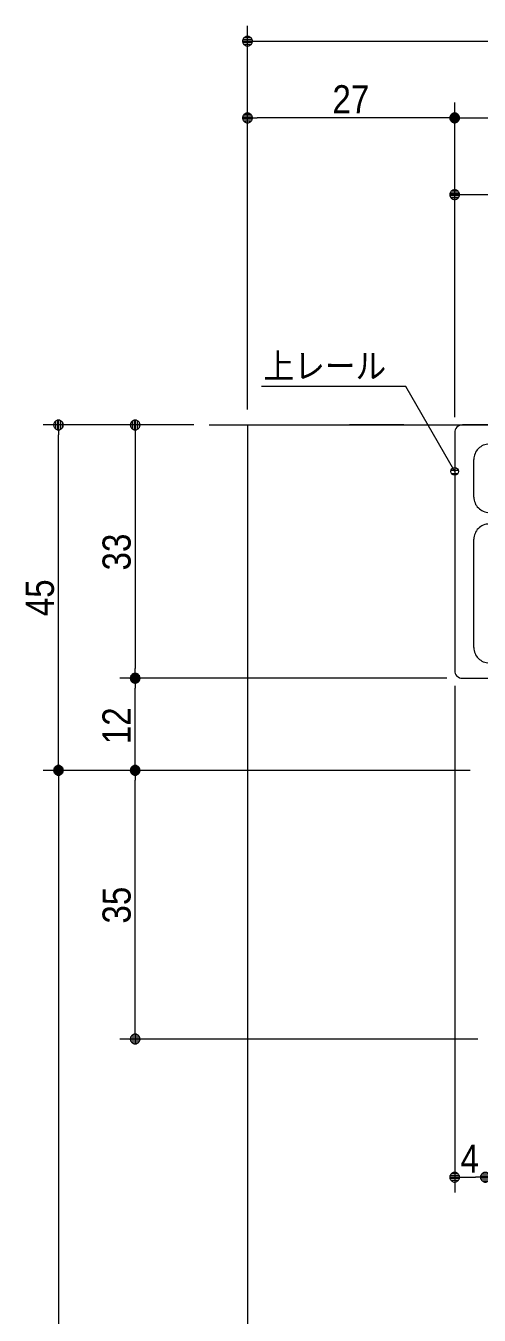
# Model space of a CAD drawing. Units: millimetres, scale not verified, with parts at other scales. Extents: x -6062 to 6062, y -3045 to 3045.
# Drawn here: x -318 to 273, y -20 to 1660 of the extents above; entities that cross this region are included whole.
import ezdxf
from ezdxf.enums import TextEntityAlignment as Align

# ---------------------------------------------------------------- set-up
doc = ezdxf.new("R2010")
doc.units = ezdxf.units.MM
doc.header["$LTSCALE"] = 20
doc.linetypes.add('CHAIN2', pattern=[12, 9, -1, 1, -1])
for name, color, linetype, lineweight in [('0-0_2寸法-1', 7, 'Continuous', 9), ('0-1_0', 7, 'Continuous', 9), ('0-3_2寸法-3', 7, 'Continuous', 9), ('0-4_3一般', 7, 'Continuous', 9)]:
    doc.layers.add(name, color=color, linetype=linetype, lineweight=lineweight)
doc.styles.add('ＭＳ ゴシック', font='')
doc.styles.add('ＭＳ Ｐゴシック', font='')
doc.styles.get('ＭＳ ゴシック').set_extended_font_data('MS Gothic')
doc.styles.get('ＭＳ Ｐゴシック').set_extended_font_data('MS PGothic')

# ---------------------------------------------------------------- blocks, each defined once
blk = doc.blocks.new('_Dot')
at = {"layer": '0-1_0'}
for p, q in [((-10, 0), (-20, 0)), ((9.78, 2), (-9.78, 2)), ((7.99, 6), (-7.99, 6)), ((9.16, -3.98), (-9.16, -3.98)), ((6, -7.98), (-6, -7.98))]:
    blk.add_line(p, q, dxfattribs=at)
for points in [[(10, 0), (9.92, 1.25), (9.69, 2.49), (9.3, 3.68), (8.76, 4.82), (8.09, 5.88), (7.29, 6.85), (6.37, 7.71), (5.36, 8.44), (4.26, 9.05), (3.09, 9.51), (1.87, 9.82), (0.63, 9.98), (-0.63, 9.98), (-1.87, 9.82), (-3.09, 9.51), (-4.26, 9.05), (-5.36, 8.44), (-6.37, 7.71), (-7.29, 6.85), (-8.09, 5.88), (-8.76, 4.82), (-9.3, 3.68), (-9.69, 2.49), (-9.92, 1.25), (-10, 0), (0, 0)], [(-10, 0), (-9.92, -1.25), (-9.69, -2.49), (-9.3, -3.68), (-8.76, -4.82), (-8.09, -5.88), (-7.29, -6.85), (-6.37, -7.71), (-5.36, -8.44), (-4.26, -9.05), (-3.09, -9.51), (-1.87, -9.82), (-0.63, -9.98), (0.63, -9.98), (1.87, -9.82), (3.09, -9.51), (4.26, -9.05), (5.36, -8.44), (6.37, -7.71), (7.29, -6.85), (8.09, -5.88), (8.76, -4.82), (9.3, -3.68), (9.69, -2.49), (9.92, -1.25), (10, 0), (0, 0)]]:
    blk.add_lwpolyline(points, close=True, dxfattribs=at)
blk = doc.blocks.new('グループ-51')
at = {"layer": '0-4_3一般', "linetype": 'CHAIN2'}
blk.add_line((44963.7, 22926.8), (44963.7, 6255.3), dxfattribs=at)
at = {"layer": '0-4_3一般'}
for p, q in [((40563.7, 22604.9), (40563.9, 22604.9)), ((40563.7, 22604.9), (40563.7, 16404.9)), ((40763.7, 22804.9), (40763.9, 22804.9)), ((44543.7, 22804.9), (40763.7, 22804.9)), ((44543.7, 22504.9), (44543.7, 22804.9)), ((45383.7, 22804.9), (44543.7, 22804.9)), ((44963.7, 22564.9), (44963.9, 22564.9)), ((45383.7, 22504.9), (45383.7, 22804.9)), ((49163.7, 22804.9), (45383.7, 22804.9)), ((49363.7, 22604.9), (49363.9, 22604.9)), ((49363.7, 16404.9), (49363.7, 22604.9)), ((41463.7, 22304.9), (43963.7, 22304.9)), ((44063.7, 22444.9), (44063.9, 22444.9)), ((44063.7, 22404.9), (44063.7, 22444.9)), ((44123.7, 22504.9), (44123.9, 22504.9)), ((44123.7, 22504.9), (44543.7, 22504.9)), ((44543.7, 22504.9), (44903.7, 22504.9)), ((45023.7, 22504.9), (45023.9, 22504.9)), ((45023.7, 22504.9), (45383.7, 22504.9)), ((45383.7, 22504.9), (45803.7, 22504.9)), ((45863.7, 22444.9), (45863.9, 22444.9)), ((45863.7, 22444.9), (45863.7, 22404.9)), ((45963.7, 22304.9), (48463.7, 22304.9)), ((41063.7, 20924.9), (41063.7, 21904.9)), ((48863.7, 21904.9), (48863.7, 20924.9)), ((43153.7, 20524.9), (41463.7, 20524.9)), ((43213.7, 20584.9), (43213.7, 20705.9)), ((43273.7, 20765.9), (44003.7, 20765.9)), ((44063.7, 20705.9), (44063.7, 20525.9)), ((45863.7, 20525.9), (45863.7, 20705.9)), ((45923.7, 20765.9), (46653.7, 20765.9)), ((46713.7, 20705.9), (46713.7, 20584.9)), ((48463.7, 20524.9), (46773.7, 20524.9)), ((41463.7, 20224.9), (43453.7, 20224.9)), ((43513.7, 20465.9), (44003.7, 20465.9)), ((43513.7, 20284.9), (43513.7, 20465.9)), ((45923.7, 20465.9), (46413.7, 20465.9)), ((46413.7, 20465.9), (46413.7, 20284.9)), ((46473.7, 20224.9), (48463.7, 20224.9)), ((41063.7, 17004.9), (41063.7, 19824.9)), ((48863.7, 19824.9), (48863.7, 17004.9)), ((42213.7, 16804.9), (42213.7, 17144.9)), ((42395.5, 17204.9), (42273.7, 17204.9)), ((42454.9, 17153.2), (42503.7, 16810.8)), ((47472.4, 17153.2), (47423.7, 16810.8)), ((47531.9, 17204.9), (47653.7, 17204.9)), ((47713.7, 17144.9), (47713.7, 16804.9)), ((41463.7, 16604.9), (42013.7, 16604.9)), ((43163.7, 16504.8), (42964.3, 16554)), ((43513.7, 16264.9), (43513.7, 16520.6)), ((46413.7, 16264.9), (46413.7, 16520.6)), ((46763.7, 16504.8), (46963, 16554)), ((47913.7, 16604.9), (48463.7, 16604.9)), ((40763.7, 16204.9), (43453.7, 16204.9)), ((46473.7, 16204.9), (49163.7, 16204.9))]:
    blk.add_line(p, q, dxfattribs=at)
for points in [[(44903.7, 22504.9), (44963.7, 22564.9), (45023.7, 22504.9)], [(43443, 16554), (43243.7, 16504.8), (43163.7, 16504.8)], [(46763.7, 16504.8), (46683.7, 16504.8), (46484.3, 16554)]]:
    blk.add_lwpolyline(points, dxfattribs=at)
for centre, radius, start, end in [((40763.7, 22604.9), 200, 135, 180), ((40763.7, 22604.9), 200, 90, 135), ((49163.7, 22604.9), 200, 45, 90), ((49163.7, 22604.9), 200, 0, 45), ((41463.7, 21904.9), 400, 135, 180), ((41463.7, 21904.9), 400, 90, 135), ((43963.7, 22404.9), 100, 270, 315), ((43963.7, 22404.9), 100, 315, 0), ((44123.7, 22444.9), 60, 135, 180), ((44123.7, 22444.9), 60, 90, 135), ((45803.7, 22444.9), 60, 45, 90), ((45803.7, 22444.9), 60, 0, 45), ((45963.7, 22404.9), 100, 180, 225), ((45963.7, 22404.9), 100, 225, 270), ((48463.7, 21904.9), 400, 45, 90), ((48463.7, 21904.9), 400, 0, 45), ((41463.7, 20924.9), 400, 180, 225), ((48463.7, 20924.9), 400, 315, 0), ((41463.7, 20924.9), 400, 225, 270), ((43153.7, 20584.9), 60, 270, 315), ((43153.7, 20584.9), 60, 315, 0), ((43273.7, 20705.9), 60, 135, 180), ((43273.7, 20705.9), 60, 90, 135), ((44003.7, 20705.9), 60, 45, 90), ((44003.7, 20705.9), 60, 0, 45), ((44003.7, 20525.9), 60, 315, 0), ((45923.7, 20705.9), 60, 135, 180), ((45923.7, 20525.9), 60, 180, 225), ((45923.7, 20525.9), 60, 180, 225), ((45923.7, 20705.9), 60, 90, 135), ((46653.7, 20705.9), 60, 45, 90), ((46653.7, 20705.9), 60, 0, 45), ((46773.7, 20584.9), 60, 180, 225), ((46773.7, 20584.9), 60, 225, 270), ((48463.7, 20924.9), 400, 270, 315), ((41463.7, 19824.9), 400, 90, 135), ((43453.7, 20284.9), 60, 270, 315), ((43453.7, 20284.9), 60, 315, 0), ((44003.7, 20525.9), 60, 270, 315), ((45923.7, 20525.9), 60, 225, 270), ((45923.7, 20525.9), 60, 225, 270), ((46473.7, 20284.9), 60, 180, 225), ((46473.7, 20284.9), 60, 225, 270), ((48463.7, 19824.9), 400, 45, 90), ((41463.7, 19824.9), 400, 135, 180), ((48463.7, 19824.9), 400, 0, 45), ((42273.7, 17144.9), 60, 135, 180), ((42273.7, 17144.9), 60, 90, 135), ((42395.5, 17144.9), 60, 48.98559, 90), ((42395.5, 17144.9), 60, 7.97118, 48.98559), ((47531.9, 17144.9), 60, 131.01441, 172.02882), ((47531.9, 17144.9), 60, 90, 131.01441), ((47653.7, 17144.9), 60, 45, 90), ((47653.7, 17144.9), 60, 0, 45), ((41463.7, 17004.9), 400, 180, 225), ((42013.7, 16804.9), 200, 315, 0), ((43203.7, 17524.9), 1000, 225.573, 240.86329), ((46723.7, 17524.9), 1000, 299.13671, 314.427), ((47913.7, 16804.9), 200, 180, 225), ((48463.7, 17004.9), 400, 315, 0), ((41463.7, 17004.9), 400, 225, 270), ((42013.7, 16804.9), 200, 270, 315), ((43203.7, 17524.9), 1000, 240.86329, 256.15358), ((43203.7, 17524.9), 1000, 283.84642, 284.44683), ((43203.7, 17524.9), 1000, 284.44683, 285.04724), ((43473.7, 16520.6), 40, 52.52362, 105.04724), ((43473.7, 16520.6), 40, 0, 52.52362), ((46453.7, 16520.6), 40, 127.47638, 180), ((46453.7, 16520.6), 40, 74.95276, 127.47638), ((46723.7, 17524.9), 1000, 254.95276, 255.55317), ((46723.7, 17524.9), 1000, 255.55317, 256.15358), ((46723.7, 17524.9), 1000, 283.84642, 299.13671), ((47913.7, 16804.9), 200, 225, 270), ((48463.7, 17004.9), 400, 270, 315), ((40763.7, 16404.9), 200, 180, 225), ((40763.7, 16404.9), 200, 225, 270), ((43453.7, 16264.9), 60, 270, 315), ((43453.7, 16264.9), 60, 315, 0), ((46473.7, 16264.9), 60, 180, 225), ((46473.7, 16264.9), 60, 225, 270), ((49163.7, 16404.9), 200, 270, 315), ((49163.7, 16404.9), 200, 315, 0)]:
    blk.add_arc(centre, radius, start, end, dxfattribs=at)
blk = doc.blocks.new('グループ-76')
at = {"layer": '0-4_3一般'}
blk.add_line((39236.2, 22804.9), (37823.7, 22804.9), dxfattribs=at)
blk.add_blockref('グループ-51', (0, 0), dxfattribs=at)
blk = doc.blocks.new('グループ-77')
at = {"layer": '0-4_3一般'}
blk.add_line((34163.7, 22804.9), (64563.7, 22804.9), dxfattribs=at)
blk = doc.blocks.new('グループ-78')
at = {"layer": '0-4_3一般'}
blk.add_line((35163.7, 22804.9), (35163.7, -37000), dxfattribs=at)
for name in ['グループ-76', 'グループ-77']:
    blk.add_blockref(name, (0, 0), dxfattribs=at)

msp = doc.modelspace()

# ---------------------------------------------------------------- linework, layer by layer
at = {"layer": '0-0_2寸法-1'}
for p, q in [((-29.32, 1560.25), (-29.32, 1660.25)), ((-16.6, 1640.25), (1377.97, 1640.25)), ((-29.32, 1160.25), (-29.32, 1560.25)), ((240.68, 1460.25), (240.68, 1560.25)), ((240.68, 1460.25), (240.68, 1560.25)), ((227.97, 1540.25), (-16.6, 1540.25)), ((253.4, 1540.25), (1067.97, 1540.25)), ((240.68, 1150.25), (240.68, 1460.25)), ((253.4, 1440.25), (667.97, 1440.25)), ((-195.69, 1140.25), (-295.69, 1140.25)), ((-275.69, 702.96), (-275.69, 1127.53)), ((-99.32, 1140.25), (-195.69, 1140.25)), ((-175.69, 1127.53), (-175.69, 822.96)), ((230.68, 810.25), (-195.69, 810.25)), ((230.68, 810.25), (-195.69, 810.25)), ((-175.69, 702.96), (-175.69, 797.53)), ((240.68, 800.25), (240.68, 140.25)), ((-195.69, 690.25), (-295.69, 690.25)), ((-195.69, 690.25), (-295.69, 690.25)), ((260.68, 690.25), (-195.69, 690.25)), ((260.68, 690.25), (-195.69, 690.25)), ((-275.69, 677.53), (-275.69, -1707.29)), ((-175.69, 352.96), (-175.69, 677.53)), ((270.68, 340.25), (-195.69, 340.25)), ((253.4, 160.25), (267.97, 160.25))]:
    msp.add_line(p, q, dxfattribs=at)
at = {"layer": '0-3_2寸法-3'}
for p, q in [((245.58, 1080.73), (235.79, 1080.73)), ((244.68, 1076.73), (236.69, 1076.73)), ((240.86, 1084.73), (240.51, 1084.73)), ((240.86, 1084.73), (240.51, 1084.73))]:
    msp.add_line(p, q, dxfattribs=at)
msp.add_lwpolyline([(240.68, 1079.74), (177.01, 1190.25), (-11.28, 1190.25)], dxfattribs=at)
msp.add_circle((240.68, 1079.74), 5.01, dxfattribs=at)
msp.add_circle((240.68, 1079.74), 5.01, dxfattribs=at)

# ---------------------------------------------------------------- block references
at = {"layer": '0-0_2寸法-1', "xscale": 0.6356201, "yscale": 0.6356201}
for p, rotation in [((-29.32, 1640.25), 180), ((-29.32, 1540.25), 180), ((240.68, 1540.25), 180), ((240.68, 1440.25), 180), ((-275.69, 1140.25), 90), ((-175.69, 1140.25), 90), ((-175.69, 810.25), 270), ((-175.69, 810.25), 90), ((-275.69, 690.25), 270), ((-275.69, 690.25), 90), ((-175.69, 690.25), 270), ((-175.69, 690.25), 90), ((-175.69, 340.25), 270), ((240.68, 160.25), 180)]:
    msp.add_blockref('_Dot', p, dxfattribs=dict(at, rotation=rotation))
for p in [(240.68, 1540.25), (280.68, 160.25)]:
    msp.add_blockref('_Dot', p, dxfattribs=at)
at = {"layer": '0-4_3一般', "xscale": 0.05, "yscale": 0.05}
msp.add_blockref('グループ-78', (-1787.5, 0), dxfattribs=at)

# ---------------------------------------------------------------- texts
at = {"layer": '0-0_2寸法-1', "style": 'ＭＳ Ｐゴシック', "width": 0.9}
for s, p in [('27', (81.38, 1535.19)), ('4', (248.29, 155.19))]:
    msp.add_text(s, height=36.66, dxfattribs=at).set_placement(p, align=Align.BOTTOM_LEFT)
for s, p in [('33', (-170.63, 950.65)), ('45', (-270.63, 891.04)), ('12', (-170.73, 724.32)), ('35', (-170.63, 490.65))]:
    msp.add_text(s, height=36.66, rotation=90, dxfattribs=at).set_placement(p, align=Align.BOTTOM_LEFT)
at = {"layer": '0-3_2寸法-3', "style": 'ＭＳ ゴシック', "width": 0.9}
msp.add_text('上レール', height=32.55, dxfattribs=at).set_placement((-8.39, 1191.08), align=Align.BOTTOM_LEFT)

doc.saveas('drawing.dxf')
